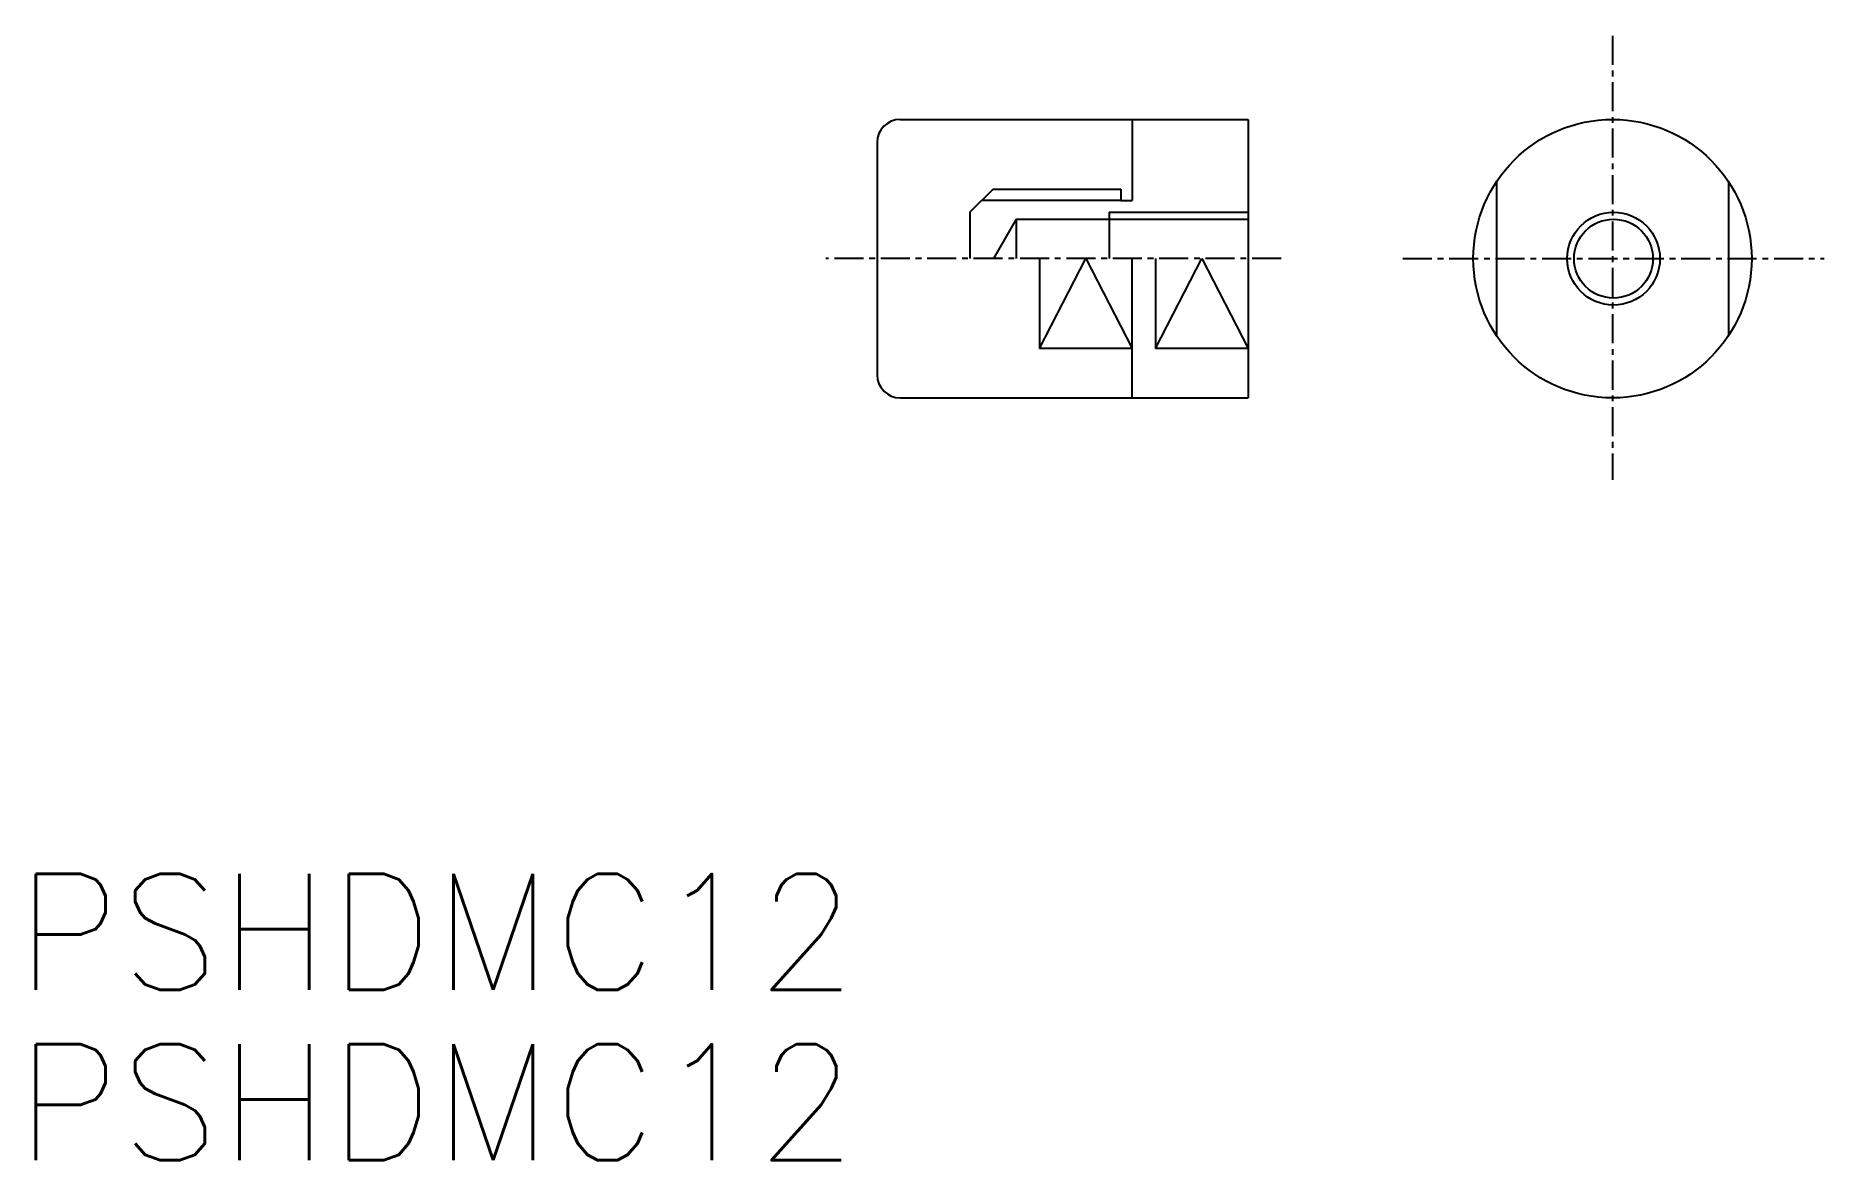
# Model space of a CAD drawing. Extents: x 361.6 to 438.7, y -38.8 to 9.6.
import ezdxf

# ---------------------------------------------------------------- set-up
doc = ezdxf.new("R2010")
doc.units = 0
doc.linetypes.add('CENTER', pattern=[2, 1.25, -0.25, 0.25, -0.25])
doc.layers.get('0').update_dxf_attribs({"linetype": 'CONTINUOUS'})
doc.layers.add('CENTER', color=1, linetype='CENTER')
doc.styles.get("Standard").update_dxf_attribs({"font": 'txt.shx'})

msp = doc.modelspace()

# ---------------------------------------------------------------- linework, layer by layer
at = {"color": 7, "linetype": 'CONTINUOUS'}
for p, q in [((398.851, 6.017), (413.851, 6.017)), ((408.851, 6.017), (408.851, 2.517)), ((413.851, 6.017), (413.851, -5.983)), ((397.851, 5.017), (397.851, -4.983)), ((424.548, 3.333), (424.548, -3.3)), ((434.548, 3.333), (434.548, -3.3)), ((402.851, 3.017), (401.851, 2.017)), ((402.851, 3.017), (408.351, 3.017)), ((408.351, 3.017), (408.351, 2.517)), ((401.851, 2.017), (401.851, 0.017)), ((403.851, 1.717), (402.87, 0.017)), ((403.851, 1.717), (403.851, 0.017)), ((403.851, 1.717), (413.851, 1.717)), ((407.851, 2.017), (407.851, 0.017)), ((404.851, 0.017), (404.851, -3.856)), ((408.851, -5.983), (408.851, 0.017)), ((409.851, 0.017), (409.851, -3.856)), ((408.851, -3.856), (404.851, -3.856)), ((413.851, -3.856), (409.851, -3.856)), ((398.851, -5.983), (413.851, -5.983))]:
    msp.add_line(p, q, dxfattribs=at)
at = {"color": 3, "linetype": 'CONTINUOUS'}
for p, q in [((408.351, 2.517), (402.351, 2.517)), ((407.851, 2.017), (413.851, 2.017)), ((404.851, -3.856), (406.851, 0.017)), ((406.851, 0.017), (408.851, -3.856)), ((409.851, -3.856), (411.851, 0.017)), ((411.851, 0.017), (413.851, -3.856))]:
    msp.add_line(p, q, dxfattribs=at)
at = {"linetype": 'CONTINUOUS'}
for p, q in [((402.851, 3.017), (408.351, 3.017)), ((408.351, 2.517), (408.851, 2.517))]:
    msp.add_line(p, q, dxfattribs=at)
at = {"color": 7, "linetype": 'CONTINUOUS'}
for centre, radius in [((429.548, 0.017), 6), ((429.592, 0.017), 1.7)]:
    msp.add_circle(centre, radius, dxfattribs=at)
at = {"color": 3, "linetype": 'CONTINUOUS'}
msp.add_circle((429.592, 0.017), 2, dxfattribs=at)
at = {"color": 7, "linetype": 'CONTINUOUS'}
for centre, start, end in [((398.851, 5.017), 90, 180), ((398.851, -4.983), 180, 270)]:
    msp.add_arc(centre, 1, start, end, dxfattribs=at)
at = {"layer": 'CENTER', "color": 1, "linetype": 'CENTER'}
for p, q in [((429.548, 9.621), (429.548, -9.508)), ((415.262, 0.017), (395.639, 0.017)), ((420.51, 0.017), (438.674, 0.017))]:
    msp.add_line(p, q, dxfattribs=at)

# ---------------------------------------------------------------- texts
at = {"color": 7, "linetype": 'CONTINUOUS'}
for p in [(360.731, -31.495), (360.731, -38.834)]:
    msp.add_text('PSHDMC12', height=5, dxfattribs=at).set_placement(p)

doc.saveas('drawing.dxf')
